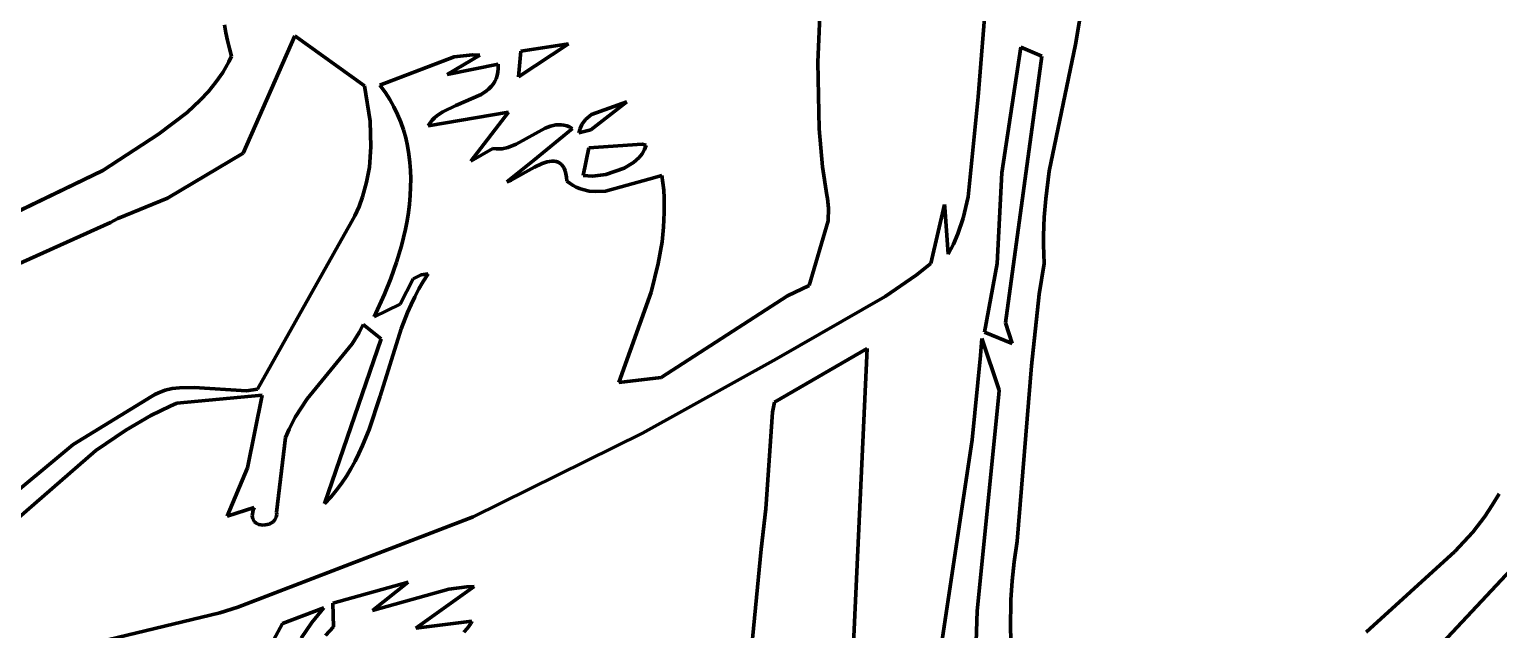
# Model space of a CAD drawing. Header units: millimetres. Extents: x 0 to 14.2, y 0 to 19.5.
# Drawn here: x 8.887 to 10.733, y 12.206 to 12.96 of the extents above; entities that cross this region are included whole.
import ezdxf

# ---------------------------------------------------------------- set-up
doc = ezdxf.new("R2010")
doc.units = ezdxf.units.MM
doc.layers.add('color#010101ff', color=7, linetype='CONTINUOUS', lineweight=100)
doc.layers.add('color#fdfdfdff', color=7, linetype='CONTINUOUS', lineweight=100)

msp = doc.modelspace()

# ---------------------------------------------------------------- linework, layer by layer
at = {"layer": 'color#010101ff'}
for p, q in [((9.8854, 13.0985), (9.8777, 12.9189)), ((10.0792, 12.8753), (10.0917, 13.0298)), ((10.211, 12.9987), (10.2014, 12.9413)), ((9.1339, 12.9559), (9.1322, 12.9658)), ((9.136, 12.946), (9.1339, 12.9559)), ((9.1384, 12.9362), (9.136, 12.946)), ((9.2207, 12.952), (9.1558, 12.8044)), ((9.3081, 12.8893), (9.2207, 12.952)), ((9.5017, 12.9006), (9.5645, 12.9422)), ((9.5645, 12.9422), (9.5046, 12.9329)), ((10.2014, 12.9413), (10.1686, 12.7818)), ((9.1378, 12.9194), (9.1412, 12.9264)), ((9.1412, 12.9264), (9.1384, 12.9362)), ((9.421, 12.9258), (9.3275, 12.8901)), ((9.4119, 12.9034), (9.4531, 12.9278)), ((9.4437, 12.928), (9.421, 12.9258)), ((9.4531, 12.9278), (9.4437, 12.928)), ((9.5046, 12.9329), (9.5017, 12.9006)), ((10.1327, 12.938), (10.1089, 12.7797)), ((10.1134, 12.5914), (10.1593, 12.9266)), ((10.1593, 12.9266), (10.1327, 12.938)), ((9.1215, 12.8937), (9.1301, 12.9061)), ((9.1301, 12.9061), (9.134, 12.9127)), ((9.134, 12.9127), (9.1378, 12.9194)), ((9.4763, 12.9163), (9.4119, 12.9034)), ((9.4749, 12.9021), (9.4758, 12.9064)), ((9.4758, 12.9064), (9.4763, 12.9111)), ((9.4763, 12.9111), (9.4763, 12.9163)), ((9.8777, 12.9189), (9.8795, 12.8352)), ((9.112, 12.8821), (9.1215, 12.8937)), ((9.3152, 12.8446), (9.3081, 12.8893)), ((9.3275, 12.8901), (9.3341, 12.8812)), ((9.4616, 12.883), (9.4646, 12.8855)), ((9.4646, 12.8855), (9.4673, 12.8882)), ((9.4673, 12.8882), (9.4697, 12.8913)), ((9.4697, 12.8913), (9.4718, 12.8945)), ((9.4718, 12.8945), (9.4735, 12.8981)), ((9.4735, 12.8981), (9.4749, 12.9021)), ((9.0854, 12.8558), (9.1019, 12.8711)), ((9.1019, 12.8711), (9.112, 12.8821)), ((9.3341, 12.8812), (9.34, 12.872)), ((9.34, 12.872), (9.3452, 12.8627)), ((9.4228, 12.8646), (9.4549, 12.8785)), ((9.4549, 12.8785), (9.4616, 12.883)), ((9.5924, 12.834), (9.6379, 12.8692)), ((9.6379, 12.8692), (9.5934, 12.8533)), ((10.0668, 12.7498), (10.0792, 12.8753)), ((9.0494, 12.8284), (9.0854, 12.8558)), ((9.3452, 12.8627), (9.3498, 12.8532)), ((9.3498, 12.8532), (9.3538, 12.8435)), ((9.4893, 12.856), (9.388, 12.8391)), ((9.3933, 12.846), (9.3963, 12.8491)), ((9.3963, 12.8491), (9.3996, 12.8519)), ((9.3996, 12.8519), (9.4068, 12.8567)), ((9.4068, 12.8567), (9.4228, 12.8646)), ((9.4418, 12.7945), (9.4893, 12.856)), ((9.5934, 12.8533), (9.5857, 12.8469)), ((9.3163, 12.8125), (9.3152, 12.8446)), ((9.3538, 12.8435), (9.3572, 12.8337)), ((9.3572, 12.8337), (9.36, 12.8237)), ((9.388, 12.8391), (9.3905, 12.8427)), ((9.3905, 12.8427), (9.3933, 12.846)), ((9.5351, 12.8361), (9.4987, 12.8157)), ((9.5204, 12.7955), (9.5696, 12.8357)), ((9.5418, 12.8386), (9.5351, 12.8361)), ((9.5485, 12.84), (9.5418, 12.8386)), ((9.5519, 12.8403), (9.5485, 12.84)), ((9.5553, 12.8402), (9.5519, 12.8403)), ((9.5588, 12.8398), (9.5553, 12.8402)), ((9.5623, 12.8389), (9.5588, 12.8398)), ((9.5659, 12.8375), (9.5623, 12.8389)), ((9.5696, 12.8357), (9.5659, 12.8375)), ((9.579, 12.8357), (9.5773, 12.83)), ((9.5773, 12.83), (9.5924, 12.834)), ((9.5812, 12.8406), (9.579, 12.8357)), ((9.5857, 12.8469), (9.5812, 12.8406)), ((9.8795, 12.8352), (9.8837, 12.7875)), ((8.9796, 12.783), (9.0494, 12.8284)), ((9.3143, 12.787), (9.3163, 12.8125)), ((9.36, 12.8237), (9.3623, 12.8136)), ((9.3623, 12.8136), (9.3641, 12.8034)), ((9.4882, 12.8117), (9.481, 12.8102)), ((9.4987, 12.8157), (9.4882, 12.8117)), ((9.5899, 12.8112), (9.5829, 12.7765)), ((9.6569, 12.8161), (9.5899, 12.8112)), ((9.6619, 12.8146), (9.6569, 12.8161)), ((9.66, 12.8091), (9.6619, 12.8146)), ((9.1558, 12.8044), (9.0608, 12.7479)), ((9.3641, 12.8034), (9.3653, 12.793)), ((9.3653, 12.793), (9.3661, 12.7827)), ((9.4696, 12.8105), (9.4418, 12.7945)), ((9.4735, 12.8101), (9.4696, 12.8105)), ((9.4773, 12.81), (9.4735, 12.8101)), ((9.481, 12.8102), (9.4773, 12.81)), ((9.4871, 12.7684), (9.5204, 12.7955)), ((9.5379, 12.7935), (9.5316, 12.7914)), ((9.5408, 12.7941), (9.5379, 12.7935)), ((9.5437, 12.7945), (9.5408, 12.7941)), ((9.5464, 12.7945), (9.5437, 12.7945)), ((9.549, 12.7941), (9.5464, 12.7945)), ((9.5514, 12.7934), (9.549, 12.7941)), ((9.5536, 12.7922), (9.5514, 12.7934)), ((9.5556, 12.7905), (9.5536, 12.7922)), ((9.6345, 12.7857), (9.6461, 12.7927)), ((9.6461, 12.7927), (9.6532, 12.7991)), ((9.6532, 12.7991), (9.6571, 12.8039)), ((9.6571, 12.8039), (9.66, 12.8091)), ((8.7354, 12.6656), (8.9796, 12.783)), ((9.3109, 12.7682), (9.3143, 12.787)), ((9.3661, 12.7827), (9.3664, 12.7722)), ((9.5217, 12.7869), (9.4926, 12.7708)), ((9.5316, 12.7914), (9.5217, 12.7869)), ((9.5574, 12.7884), (9.5556, 12.7905)), ((9.5589, 12.7857), (9.5574, 12.7884)), ((9.5602, 12.7825), (9.5589, 12.7857)), ((9.5613, 12.7787), (9.5602, 12.7825)), ((9.562, 12.7743), (9.5613, 12.7787)), ((9.5624, 12.7692), (9.562, 12.7743)), ((9.5829, 12.7765), (9.5947, 12.7758)), ((9.5947, 12.7758), (9.6112, 12.7778)), ((9.6112, 12.7778), (9.6345, 12.7857)), ((9.6819, 12.7767), (9.6654, 12.7721)), ((9.6832, 12.7673), (9.6819, 12.7767)), ((9.8837, 12.7875), (9.8889, 12.7518)), ((10.1089, 12.7797), (10.103, 12.666)), ((10.1686, 12.7818), (10.164, 12.7473)), ((9.3058, 12.7497), (9.3109, 12.7682)), ((9.3662, 12.7617), (9.3657, 12.7512)), ((9.3664, 12.7722), (9.3662, 12.7617)), ((9.4926, 12.7708), (9.4871, 12.7684)), ((9.5664, 12.7664), (9.5624, 12.7692)), ((9.5703, 12.7639), (9.5664, 12.7664)), ((9.5743, 12.7619), (9.5703, 12.7639)), ((9.5783, 12.7602), (9.5743, 12.7619)), ((9.5823, 12.7588), (9.5783, 12.7602)), ((9.5905, 12.757), (9.5823, 12.7588)), ((9.5987, 12.7563), (9.5905, 12.757)), ((9.6111, 12.7569), (9.5987, 12.7563)), ((9.6654, 12.7721), (9.6111, 12.7569)), ((9.6841, 12.7579), (9.6832, 12.7673)), ((9.6846, 12.7485), (9.6841, 12.7579)), ((9.0608, 12.7479), (8.9982, 12.7225)), ((9.296, 12.7259), (9.3014, 12.7377)), ((9.3014, 12.7377), (9.3058, 12.7497)), ((9.3647, 12.7406), (9.3633, 12.7301)), ((9.3657, 12.7512), (9.3647, 12.7406)), ((9.6849, 12.7299), (9.6846, 12.7485)), ((9.8889, 12.7518), (9.8898, 12.7478)), ((9.8898, 12.7478), (9.8913, 12.7356)), ((10.0199, 12.6661), (10.037, 12.7402)), ((10.037, 12.7402), (10.0372, 12.7367)), ((10.0372, 12.7367), (10.0416, 12.6776)), ((10.0603, 12.7227), (10.0668, 12.7498)), ((10.164, 12.7473), (10.1621, 12.7243)), ((8.9982, 12.7225), (8.9889, 12.7173)), ((9.2898, 12.7145), (9.296, 12.7259)), ((9.3616, 12.7195), (9.3596, 12.709)), ((9.3633, 12.7301), (9.3616, 12.7195)), ((9.684, 12.7115), (9.6849, 12.7299)), ((9.8908, 12.7196), (9.867, 12.6382)), ((9.8913, 12.7356), (9.8908, 12.7196)), ((10.0536, 12.703), (10.0603, 12.7227)), ((10.1621, 12.7243), (10.1612, 12.7011)), ((8.9889, 12.7173), (8.7178, 12.5956)), ((9.1737, 12.5078), (9.2863, 12.7088)), ((9.2863, 12.7088), (9.2898, 12.7145)), ((9.3596, 12.709), (9.3545, 12.6881)), ((9.682, 12.6932), (9.684, 12.7115)), ((10.048, 12.6901), (10.0536, 12.703)), ((10.1612, 12.7011), (10.1612, 12.6894)), ((9.3545, 12.6881), (9.3483, 12.6674)), ((9.6773, 12.6659), (9.682, 12.6932)), ((10.0416, 12.6776), (10.048, 12.6901)), ((10.1612, 12.6894), (10.1615, 12.6778)), ((9.3483, 12.6674), (9.3412, 12.6471)), ((9.6684, 12.63), (9.6773, 12.6659)), ((10.0015, 12.6511), (10.0199, 12.6661)), ((10.103, 12.666), (10.0873, 12.5795)), ((10.1622, 12.6661), (10.1558, 12.6275)), ((10.1615, 12.6778), (10.1622, 12.6661)), ((9.3412, 12.6471), (9.3333, 12.6274)), ((9.3532, 12.6146), (9.3695, 12.6466)), ((9.3695, 12.6466), (9.3795, 12.6517)), ((9.3795, 12.6517), (9.388, 12.6528)), ((9.388, 12.6528), (9.382, 12.6434)), ((9.9625, 12.6245), (10.0015, 12.6511)), ((9.3333, 12.6274), (9.3203, 12.599)), ((9.3765, 12.6339), (9.3714, 12.6241)), ((9.382, 12.6434), (9.3765, 12.6339)), ((9.6279, 12.5162), (9.6684, 12.63)), ((9.867, 12.6382), (9.8397, 12.6251)), ((10.1558, 12.6275), (10.1461, 12.5371)), ((9.3203, 12.599), (9.3532, 12.6146)), ((9.3667, 12.6142), (9.3623, 12.6042)), ((9.3714, 12.6241), (9.3667, 12.6142)), ((9.8397, 12.6251), (9.6808, 12.5226)), ((9.8259, 12.5459), (9.9625, 12.6245)), ((9.3066, 12.5893), (9.3016, 12.5793)), ((9.329, 12.5712), (9.3066, 12.5893)), ((9.3623, 12.6042), (9.3543, 12.5837)), ((10.1219, 12.5652), (10.1134, 12.5914)), ((9.258, 12.3638), (9.329, 12.5712)), ((9.3016, 12.5793), (9.2929, 12.565)), ((9.3543, 12.5837), (9.3279, 12.4991)), ((10.084, 12.5715), (10.0823, 12.5502)), ((10.1056, 12.5066), (10.084, 12.5715)), ((10.0873, 12.5795), (10.1219, 12.5652)), ((9.2929, 12.565), (9.2363, 12.4957)), ((9.9396, 12.559), (9.8233, 12.4917)), ((9.9213, 12.1608), (9.9396, 12.559)), ((9.6574, 12.4525), (9.8259, 12.5459)), ((10.0823, 12.5502), (10.0717, 12.4441)), ((10.1461, 12.5371), (10.1283, 12.3168)), ((9.6808, 12.5226), (9.6279, 12.5162)), ((8.9422, 12.4383), (9.0407, 12.4989)), ((9.0407, 12.4989), (9.0449, 12.5013)), ((9.0449, 12.5013), (9.0492, 12.5033)), ((9.0492, 12.5033), (9.0579, 12.5065)), ((9.0579, 12.5065), (9.0667, 12.5086)), ((9.0667, 12.5086), (9.0757, 12.5098)), ((9.1797, 12.5005), (9.0726, 12.4905)), ((9.0757, 12.5098), (9.0941, 12.51)), ((9.0941, 12.51), (9.1599, 12.506)), ((9.1599, 12.506), (9.1737, 12.5078)), ((9.1612, 12.4091), (9.1797, 12.5005)), ((9.3279, 12.4991), (9.3139, 12.4573)), ((10.0781, 12.2295), (10.1052, 12.5013)), ((10.1052, 12.5013), (10.1056, 12.5066)), ((9.0642, 12.4868), (9.0397, 12.4748)), ((9.0726, 12.4905), (9.0642, 12.4868)), ((9.2363, 12.4957), (9.2209, 12.4726)), ((9.8207, 12.4791), (9.8126, 12.3577)), ((9.8233, 12.4917), (9.8207, 12.4791)), ((9.0397, 12.4748), (9.0083, 12.4566)), ((9.2209, 12.4726), (9.2134, 12.4575)), ((9.0083, 12.4566), (8.9708, 12.431)), ((9.2091, 12.4473), (9.1977, 12.3529)), ((9.2134, 12.4575), (9.2091, 12.4473)), ((9.3139, 12.4573), (9.3057, 12.437)), ((9.4446, 12.3476), (9.6574, 12.4525)), ((10.0717, 12.4441), (9.9988, 11.9588)), ((8.8466, 12.3594), (8.9422, 12.4383)), ((8.9708, 12.431), (8.8611, 12.3353)), ((9.3012, 12.4272), (9.2963, 12.4174)), ((9.3057, 12.437), (9.3012, 12.4272)), ((9.1356, 12.3483), (9.1612, 12.4091)), ((9.2911, 12.4079), (9.2855, 12.3986)), ((9.2963, 12.4174), (9.2911, 12.4079)), ((9.2794, 12.3895), (9.2728, 12.3807)), ((9.2855, 12.3986), (9.2794, 12.3895)), ((9.2657, 12.3721), (9.258, 12.3638)), ((9.2728, 12.3807), (9.2657, 12.3721)), ((10.7251, 12.362), (10.7336, 12.3765)), ((9.1696, 12.3592), (9.1356, 12.3483)), ((9.1672, 12.3487), (9.1673, 12.351)), ((9.1673, 12.351), (9.1677, 12.3535)), ((9.1677, 12.3535), (9.1684, 12.3563)), ((9.1684, 12.3563), (9.1696, 12.3592)), ((9.1977, 12.3529), (9.1979, 12.3508)), ((9.1979, 12.3508), (9.1978, 12.3489)), ((9.8126, 12.3577), (9.8064, 12.3069)), ((10.7158, 12.3481), (10.7251, 12.362)), ((9.149, 12.234), (9.4446, 12.3476)), ((9.1674, 12.3467), (9.1672, 12.3487)), ((9.1679, 12.3448), (9.1674, 12.3467)), ((9.1697, 12.3417), (9.1679, 12.3448)), ((9.1723, 12.3394), (9.1697, 12.3417)), ((9.1755, 12.3379), (9.1723, 12.3394)), ((9.181, 12.3371), (9.1755, 12.3379)), ((9.1884, 12.3384), (9.181, 12.3371)), ((9.1933, 12.3412), (9.1884, 12.3384)), ((9.1957, 12.3438), (9.1933, 12.3412)), ((9.1973, 12.347), (9.1957, 12.3438)), ((9.1978, 12.3489), (9.1973, 12.347)), ((10.7006, 12.3284), (10.7158, 12.3481)), ((10.1283, 12.3168), (10.1245, 12.291)), ((10.7847, 12.32), (10.638, 12.1627)), ((10.6782, 12.3038), (10.7006, 12.3284)), ((9.8064, 12.3069), (9.7916, 12.1528)), ((10.5666, 12.2026), (10.6782, 12.3038)), ((10.1245, 12.291), (10.1219, 12.2671)), ((9.363, 12.2652), (9.2686, 12.2389)), ((9.3182, 12.2298), (9.363, 12.2652)), ((9.3726, 12.2076), (9.4458, 12.2598)), ((9.4366, 12.2596), (9.4142, 12.2566)), ((9.4458, 12.2598), (9.4366, 12.2596)), ((10.1219, 12.2671), (10.1203, 12.2432)), ((9.2686, 12.2389), (9.2693, 12.2093)), ((9.4142, 12.2566), (9.3182, 12.2298)), ((10.1203, 12.2432), (10.1197, 12.2073)), ((8.7583, 12.1385), (9.1265, 12.2269)), ((9.1265, 12.2269), (9.149, 12.234)), ((9.257, 12.2333), (9.2051, 12.2134)), ((9.2422, 12.2146), (9.257, 12.2333)), ((10.0762, 12.1776), (10.0781, 12.2295)), ((9.2051, 12.2134), (9.194, 12.1927)), ((9.2288, 12.1949), (9.2422, 12.2146)), ((9.2693, 12.2093), (9.2593, 12.1985)), ((9.4432, 12.2165), (9.3726, 12.2076)), ((9.4329, 12.2024), (9.4376, 12.2075)), ((9.4376, 12.2075), (9.4416, 12.2133)), ((9.4416, 12.2133), (9.4432, 12.2165)), ((10.1197, 12.2073), (10.1215, 12.1596))]:
    msp.add_line(p, q, dxfattribs=at)
at = {"layer": 'color#fdfdfdff'}
for p, q in [((9.8777, 12.9189), (9.8854, 13.0985)), ((10.0917, 13.0298), (10.0792, 12.8753)), ((10.2014, 12.9413), (10.211, 12.9987)), ((9.1322, 12.9658), (9.1339, 12.9559)), ((9.1339, 12.9559), (9.136, 12.946)), ((9.136, 12.946), (9.1384, 12.9362)), ((9.1558, 12.8044), (9.2207, 12.952)), ((9.2207, 12.952), (9.3081, 12.8893)), ((9.5645, 12.9422), (9.5017, 12.9006)), ((9.5046, 12.9329), (9.5645, 12.9422)), ((10.1686, 12.7818), (10.2014, 12.9413)), ((9.1412, 12.9264), (9.1378, 12.9194)), ((9.1384, 12.9362), (9.1412, 12.9264)), ((9.3275, 12.8901), (9.421, 12.9258)), ((9.4531, 12.9278), (9.4119, 12.9034)), ((9.421, 12.9258), (9.4437, 12.928)), ((9.4437, 12.928), (9.4531, 12.9278)), ((9.5017, 12.9006), (9.5046, 12.9329)), ((10.1089, 12.7797), (10.1327, 12.938)), ((10.1593, 12.9266), (10.1134, 12.5914)), ((10.1327, 12.938), (10.1593, 12.9266)), ((9.1301, 12.9061), (9.1215, 12.8937)), ((9.134, 12.9127), (9.1301, 12.9061)), ((9.1378, 12.9194), (9.134, 12.9127)), ((9.4119, 12.9034), (9.4763, 12.9163)), ((9.4758, 12.9064), (9.4749, 12.9021)), ((9.4763, 12.9111), (9.4758, 12.9064)), ((9.4763, 12.9163), (9.4763, 12.9111)), ((9.8795, 12.8352), (9.8777, 12.9189)), ((9.1215, 12.8937), (9.112, 12.8821)), ((9.3081, 12.8893), (9.3152, 12.8446)), ((9.3341, 12.8812), (9.3275, 12.8901)), ((9.4646, 12.8855), (9.4616, 12.883)), ((9.4673, 12.8882), (9.4646, 12.8855)), ((9.4697, 12.8913), (9.4673, 12.8882)), ((9.4718, 12.8945), (9.4697, 12.8913)), ((9.4735, 12.8981), (9.4718, 12.8945)), ((9.4749, 12.9021), (9.4735, 12.8981)), ((9.1019, 12.8711), (9.0854, 12.8558)), ((9.112, 12.8821), (9.1019, 12.8711)), ((9.34, 12.872), (9.3341, 12.8812)), ((9.3452, 12.8627), (9.34, 12.872)), ((9.4549, 12.8785), (9.4228, 12.8646)), ((9.4616, 12.883), (9.4549, 12.8785)), ((9.6379, 12.8692), (9.5924, 12.834)), ((9.5934, 12.8533), (9.6379, 12.8692)), ((10.0792, 12.8753), (10.0668, 12.7498)), ((9.0854, 12.8558), (9.0494, 12.8284)), ((9.3498, 12.8532), (9.3452, 12.8627)), ((9.3538, 12.8435), (9.3498, 12.8532)), ((9.388, 12.8391), (9.4893, 12.856)), ((9.3963, 12.8491), (9.3933, 12.846)), ((9.3996, 12.8519), (9.3963, 12.8491)), ((9.4068, 12.8567), (9.3996, 12.8519)), ((9.4228, 12.8646), (9.4068, 12.8567)), ((9.4893, 12.856), (9.4418, 12.7945)), ((9.5857, 12.8469), (9.5934, 12.8533)), ((9.3152, 12.8446), (9.3163, 12.8125)), ((9.3572, 12.8337), (9.3538, 12.8435)), ((9.36, 12.8237), (9.3572, 12.8337)), ((9.3905, 12.8427), (9.388, 12.8391)), ((9.3933, 12.846), (9.3905, 12.8427)), ((9.4987, 12.8157), (9.5351, 12.8361)), ((9.5696, 12.8357), (9.5204, 12.7955)), ((9.5351, 12.8361), (9.5418, 12.8386)), ((9.5418, 12.8386), (9.5485, 12.84)), ((9.5485, 12.84), (9.5519, 12.8403)), ((9.5519, 12.8403), (9.5553, 12.8402)), ((9.5553, 12.8402), (9.5588, 12.8398)), ((9.5588, 12.8398), (9.5623, 12.8389)), ((9.5623, 12.8389), (9.5659, 12.8375)), ((9.5659, 12.8375), (9.5696, 12.8357)), ((9.5773, 12.83), (9.579, 12.8357)), ((9.5924, 12.834), (9.5773, 12.83)), ((9.579, 12.8357), (9.5812, 12.8406)), ((9.5812, 12.8406), (9.5857, 12.8469)), ((9.8837, 12.7875), (9.8795, 12.8352)), ((9.0494, 12.8284), (8.9796, 12.783)), ((9.3163, 12.8125), (9.3143, 12.787)), ((9.3623, 12.8136), (9.36, 12.8237)), ((9.3641, 12.8034), (9.3623, 12.8136)), ((9.481, 12.8102), (9.4882, 12.8117)), ((9.4882, 12.8117), (9.4987, 12.8157)), ((9.5829, 12.7765), (9.5899, 12.8112)), ((9.5899, 12.8112), (9.6569, 12.8161)), ((9.6569, 12.8161), (9.6619, 12.8146)), ((9.6619, 12.8146), (9.66, 12.8091)), ((9.0608, 12.7479), (9.1558, 12.8044)), ((9.3653, 12.793), (9.3641, 12.8034)), ((9.3661, 12.7827), (9.3653, 12.793)), ((9.4418, 12.7945), (9.4696, 12.8105)), ((9.4696, 12.8105), (9.4735, 12.8101)), ((9.4735, 12.8101), (9.4773, 12.81)), ((9.4773, 12.81), (9.481, 12.8102)), ((9.5204, 12.7955), (9.4871, 12.7684)), ((9.5316, 12.7914), (9.5379, 12.7935)), ((9.5379, 12.7935), (9.5408, 12.7941)), ((9.5408, 12.7941), (9.5437, 12.7945)), ((9.5437, 12.7945), (9.5464, 12.7945)), ((9.5464, 12.7945), (9.549, 12.7941)), ((9.549, 12.7941), (9.5514, 12.7934)), ((9.5514, 12.7934), (9.5536, 12.7922)), ((9.5536, 12.7922), (9.5556, 12.7905)), ((9.6461, 12.7927), (9.6345, 12.7857)), ((9.6532, 12.7991), (9.6461, 12.7927)), ((9.6571, 12.8039), (9.6532, 12.7991)), ((9.66, 12.8091), (9.6571, 12.8039)), ((8.9796, 12.783), (8.7354, 12.6656)), ((9.3143, 12.787), (9.3109, 12.7682)), ((9.3664, 12.7722), (9.3661, 12.7827)), ((9.4926, 12.7708), (9.5217, 12.7869)), ((9.5217, 12.7869), (9.5316, 12.7914)), ((9.5556, 12.7905), (9.5574, 12.7884)), ((9.5574, 12.7884), (9.5589, 12.7857)), ((9.5589, 12.7857), (9.5602, 12.7825)), ((9.5602, 12.7825), (9.5613, 12.7787)), ((9.5613, 12.7787), (9.562, 12.7743)), ((9.562, 12.7743), (9.5624, 12.7692)), ((9.5947, 12.7758), (9.5829, 12.7765)), ((9.6112, 12.7778), (9.5947, 12.7758)), ((9.6345, 12.7857), (9.6112, 12.7778)), ((9.6654, 12.7721), (9.6819, 12.7767)), ((9.6819, 12.7767), (9.6832, 12.7673)), ((9.8889, 12.7518), (9.8837, 12.7875)), ((10.103, 12.666), (10.1089, 12.7797)), ((10.164, 12.7473), (10.1686, 12.7818)), ((9.3109, 12.7682), (9.3058, 12.7497)), ((9.3657, 12.7512), (9.3662, 12.7617)), ((9.3662, 12.7617), (9.3664, 12.7722)), ((9.4871, 12.7684), (9.4926, 12.7708)), ((9.5624, 12.7692), (9.5664, 12.7664)), ((9.5664, 12.7664), (9.5703, 12.7639)), ((9.5703, 12.7639), (9.5743, 12.7619)), ((9.5743, 12.7619), (9.5783, 12.7602)), ((9.5783, 12.7602), (9.5823, 12.7588)), ((9.5823, 12.7588), (9.5905, 12.757)), ((9.5905, 12.757), (9.5987, 12.7563)), ((9.5987, 12.7563), (9.6111, 12.7569)), ((9.6111, 12.7569), (9.6654, 12.7721)), ((9.6832, 12.7673), (9.6841, 12.7579)), ((9.6841, 12.7579), (9.6846, 12.7485)), ((8.9982, 12.7225), (9.0608, 12.7479)), ((9.3014, 12.7377), (9.296, 12.7259)), ((9.3058, 12.7497), (9.3014, 12.7377)), ((9.3633, 12.7301), (9.3647, 12.7406)), ((9.3647, 12.7406), (9.3657, 12.7512)), ((9.6846, 12.7485), (9.6849, 12.7299)), ((9.8898, 12.7478), (9.8889, 12.7518)), ((9.8913, 12.7356), (9.8898, 12.7478)), ((10.037, 12.7402), (10.0199, 12.6661)), ((10.0372, 12.7367), (10.037, 12.7402)), ((10.0416, 12.6776), (10.0372, 12.7367)), ((10.0668, 12.7498), (10.0603, 12.7227)), ((10.1621, 12.7243), (10.164, 12.7473)), ((8.9889, 12.7173), (8.9982, 12.7225)), ((9.296, 12.7259), (9.2898, 12.7145)), ((9.3596, 12.709), (9.3616, 12.7195)), ((9.3616, 12.7195), (9.3633, 12.7301)), ((9.6849, 12.7299), (9.684, 12.7115)), ((9.867, 12.6382), (9.8908, 12.7196)), ((9.8908, 12.7196), (9.8913, 12.7356)), ((10.0603, 12.7227), (10.0536, 12.703)), ((10.1612, 12.7011), (10.1621, 12.7243)), ((8.7178, 12.5956), (8.9889, 12.7173)), ((9.2863, 12.7088), (9.1737, 12.5078)), ((9.2898, 12.7145), (9.2863, 12.7088)), ((9.3545, 12.6881), (9.3596, 12.709)), ((9.684, 12.7115), (9.682, 12.6932)), ((10.0536, 12.703), (10.048, 12.6901)), ((10.1612, 12.6894), (10.1612, 12.7011)), ((9.3483, 12.6674), (9.3545, 12.6881)), ((9.682, 12.6932), (9.6773, 12.6659)), ((10.048, 12.6901), (10.0416, 12.6776)), ((10.1615, 12.6778), (10.1612, 12.6894)), ((9.3412, 12.6471), (9.3483, 12.6674)), ((9.6773, 12.6659), (9.6684, 12.63)), ((10.0199, 12.6661), (10.0015, 12.6511)), ((10.0873, 12.5795), (10.103, 12.666)), ((10.1558, 12.6275), (10.1622, 12.6661)), ((10.1622, 12.6661), (10.1615, 12.6778)), ((9.3333, 12.6274), (9.3412, 12.6471)), ((9.3695, 12.6466), (9.3532, 12.6146)), ((9.3795, 12.6517), (9.3695, 12.6466)), ((9.388, 12.6528), (9.3795, 12.6517)), ((9.382, 12.6434), (9.388, 12.6528)), ((10.0015, 12.6511), (9.9625, 12.6245)), ((9.3203, 12.599), (9.3333, 12.6274)), ((9.3714, 12.6241), (9.3765, 12.6339)), ((9.3765, 12.6339), (9.382, 12.6434)), ((9.6684, 12.63), (9.6279, 12.5162)), ((9.8397, 12.6251), (9.867, 12.6382)), ((10.1461, 12.5371), (10.1558, 12.6275)), ((9.3532, 12.6146), (9.3203, 12.599)), ((9.3623, 12.6042), (9.3667, 12.6142)), ((9.3667, 12.6142), (9.3714, 12.6241)), ((9.6808, 12.5226), (9.8397, 12.6251)), ((9.9625, 12.6245), (9.8259, 12.5459)), ((9.3016, 12.5793), (9.3066, 12.5893)), ((9.3066, 12.5893), (9.329, 12.5712)), ((9.3543, 12.5837), (9.3623, 12.6042)), ((10.1134, 12.5914), (10.1219, 12.5652)), ((9.329, 12.5712), (9.258, 12.3638)), ((9.2929, 12.565), (9.3016, 12.5793)), ((9.3279, 12.4991), (9.3543, 12.5837)), ((10.0823, 12.5502), (10.084, 12.5715)), ((10.084, 12.5715), (10.1056, 12.5066)), ((10.1219, 12.5652), (10.0873, 12.5795)), ((9.2363, 12.4957), (9.2929, 12.565)), ((9.8233, 12.4917), (9.9396, 12.559)), ((9.9396, 12.559), (9.9213, 12.1608)), ((9.8259, 12.5459), (9.6574, 12.4525)), ((10.0717, 12.4441), (10.0823, 12.5502)), ((10.1283, 12.3168), (10.1461, 12.5371)), ((9.6279, 12.5162), (9.6808, 12.5226)), ((9.0407, 12.4989), (8.9422, 12.4383)), ((9.0449, 12.5013), (9.0407, 12.4989)), ((9.0492, 12.5033), (9.0449, 12.5013)), ((9.0579, 12.5065), (9.0492, 12.5033)), ((9.0667, 12.5086), (9.0579, 12.5065)), ((9.0757, 12.5098), (9.0667, 12.5086)), ((9.0726, 12.4905), (9.1797, 12.5005)), ((9.0941, 12.51), (9.0757, 12.5098)), ((9.1599, 12.506), (9.0941, 12.51)), ((9.1737, 12.5078), (9.1599, 12.506)), ((9.1797, 12.5005), (9.1612, 12.4091)), ((9.3139, 12.4573), (9.3279, 12.4991)), ((10.1052, 12.5013), (10.0781, 12.2295)), ((10.1056, 12.5066), (10.1052, 12.5013)), ((9.0397, 12.4748), (9.0642, 12.4868)), ((9.0642, 12.4868), (9.0726, 12.4905)), ((9.2209, 12.4726), (9.2363, 12.4957)), ((9.8126, 12.3577), (9.8207, 12.4791)), ((9.8207, 12.4791), (9.8233, 12.4917)), ((9.0083, 12.4566), (9.0397, 12.4748)), ((9.2134, 12.4575), (9.2209, 12.4726)), ((8.9708, 12.431), (9.0083, 12.4566)), ((9.1977, 12.3529), (9.2091, 12.4473)), ((9.2091, 12.4473), (9.2134, 12.4575)), ((9.3057, 12.437), (9.3139, 12.4573)), ((9.6574, 12.4525), (9.4446, 12.3476)), ((9.9988, 11.9588), (10.0717, 12.4441)), ((8.9422, 12.4383), (8.8466, 12.3594)), ((8.8611, 12.3353), (8.9708, 12.431)), ((9.2963, 12.4174), (9.3012, 12.4272)), ((9.3012, 12.4272), (9.3057, 12.437)), ((9.1612, 12.4091), (9.1356, 12.3483)), ((9.2855, 12.3986), (9.2911, 12.4079)), ((9.2911, 12.4079), (9.2963, 12.4174)), ((9.2728, 12.3807), (9.2794, 12.3895)), ((9.2794, 12.3895), (9.2855, 12.3986)), ((9.258, 12.3638), (9.2657, 12.3721)), ((9.2657, 12.3721), (9.2728, 12.3807)), ((10.7336, 12.3765), (10.7251, 12.362)), ((9.1356, 12.3483), (9.1696, 12.3592)), ((9.1673, 12.351), (9.1672, 12.3487)), ((9.1677, 12.3535), (9.1673, 12.351)), ((9.1684, 12.3563), (9.1677, 12.3535)), ((9.1696, 12.3592), (9.1684, 12.3563)), ((9.1979, 12.3508), (9.1977, 12.3529)), ((9.1978, 12.3489), (9.1979, 12.3508)), ((9.8064, 12.3069), (9.8126, 12.3577)), ((10.7251, 12.362), (10.7158, 12.3481)), ((9.4446, 12.3476), (9.149, 12.234)), ((9.1672, 12.3487), (9.1674, 12.3467)), ((9.1674, 12.3467), (9.1679, 12.3448)), ((9.1679, 12.3448), (9.1697, 12.3417)), ((9.1697, 12.3417), (9.1723, 12.3394)), ((9.1723, 12.3394), (9.1755, 12.3379)), ((9.1755, 12.3379), (9.181, 12.3371)), ((9.181, 12.3371), (9.1884, 12.3384)), ((9.1884, 12.3384), (9.1933, 12.3412)), ((9.1933, 12.3412), (9.1957, 12.3438)), ((9.1957, 12.3438), (9.1973, 12.347)), ((9.1973, 12.347), (9.1978, 12.3489)), ((10.7158, 12.3481), (10.7006, 12.3284)), ((10.1245, 12.291), (10.1283, 12.3168)), ((10.638, 12.1627), (10.7847, 12.32)), ((10.7006, 12.3284), (10.6782, 12.3038)), ((9.7916, 12.1528), (9.8064, 12.3069)), ((10.6782, 12.3038), (10.5666, 12.2026)), ((10.1219, 12.2671), (10.1245, 12.291)), ((9.2686, 12.2389), (9.363, 12.2652)), ((9.363, 12.2652), (9.3182, 12.2298)), ((9.4458, 12.2598), (9.3726, 12.2076)), ((9.4142, 12.2566), (9.4366, 12.2596)), ((9.4366, 12.2596), (9.4458, 12.2598)), ((10.1203, 12.2432), (10.1219, 12.2671)), ((9.2693, 12.2093), (9.2686, 12.2389)), ((9.3182, 12.2298), (9.4142, 12.2566)), ((10.1197, 12.2073), (10.1203, 12.2432)), ((9.1265, 12.2269), (8.7583, 12.1385)), ((9.149, 12.234), (9.1265, 12.2269)), ((9.2051, 12.2134), (9.257, 12.2333)), ((9.257, 12.2333), (9.2422, 12.2146)), ((10.0781, 12.2295), (10.0762, 12.1776)), ((9.194, 12.1927), (9.2051, 12.2134)), ((9.2422, 12.2146), (9.2288, 12.1949)), ((9.2593, 12.1985), (9.2693, 12.2093)), ((9.3726, 12.2076), (9.4432, 12.2165)), ((9.4376, 12.2075), (9.4329, 12.2024)), ((9.4416, 12.2133), (9.4376, 12.2075)), ((9.4432, 12.2165), (9.4416, 12.2133)), ((10.1215, 12.1596), (10.1197, 12.2073))]:
    msp.add_line(p, q, dxfattribs=at)

doc.saveas('drawing.dxf')
